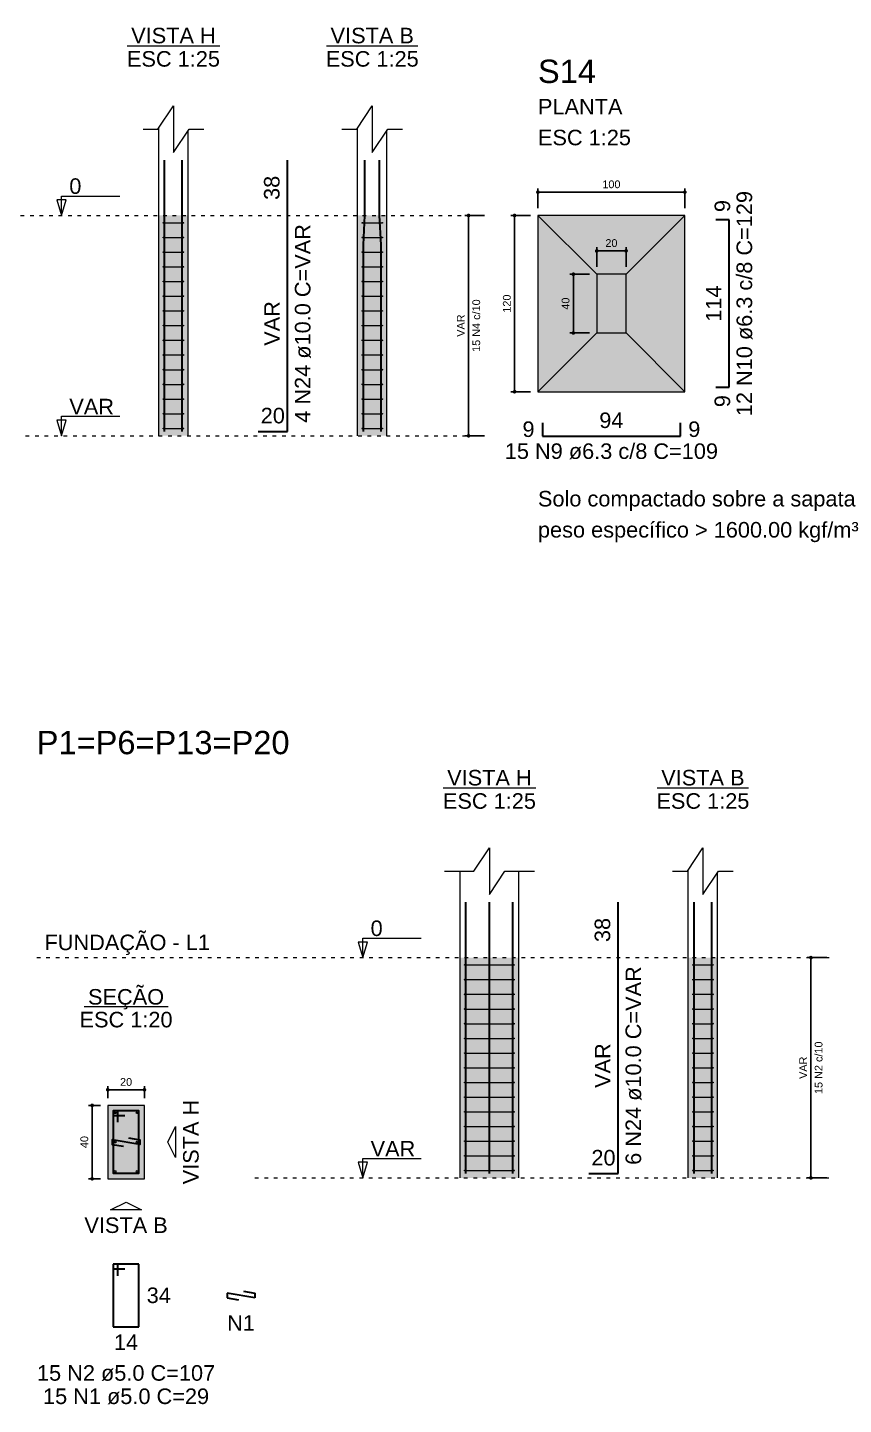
# Model space of a CAD drawing. Header units: millimetres. Extents: x 180 to 11148, y -1598 to 1045.
# Drawn here: x 615.62 to 637.84, y 4.31 to 41.82 of the extents above; entities that cross this region are included whole.
import ezdxf

# ---------------------------------------------------------------- set-up
doc = ezdxf.new("R2010")
doc.units = ezdxf.units.MM
doc.header["$MEASUREMENT"] = 0
doc.linetypes.add('DOT2', pattern=[3.175, 0, -3.175])
for name, color, linetype, lineweight in [('Descrição da armadura', 7, 'Continuous', 5), ('DT-Armadura', 2, 'Continuous', 30), ('DT-Barras na forma', 2, 'Continuous', 30), ('DT-Barras no corte', 5, 'Continuous', 5), ('DT-Barras rebatidas', 2, 'Continuous', 30), ('DT-Cotas', 9, 'Continuous', 5), ('DT-Estribos na forma', 5, 'Continuous', 5), ('DT-Forma', 5, 'Continuous', 5), ('DT-Hachura sapatas em planta', 43, 'Continuous', 5), ('DT-Hachura seção pilares', 252, 'Continuous', 5), ('DT-Hachura vista pilares', 252, 'Continuous', 5), ('DT-Pontilhado', 9, 'DOT2', 5), ('DT-Textos', 7, 'Continuous', 5), ('DT-Título', 3, 'Continuous', 20), ('Textos armaduras', 7, 'Continuous', 5)]:
    doc.layers.add(name, color=color, linetype=linetype, lineweight=lineweight)
doc.styles.add('Arial', font='arial.ttf')
doc.dimstyles.new('UM_20.000000', dxfattribs={"dimtxt": 0.18, "dimasz": 0.1, "dimexe": 0.1, "dimexo": 0.2, "dimgap": 0, "dimtad": 1, "dimtih": 1, "dimtoh": 1, "dimdec": 1, "dimlfac": 20, "dimzin": 0, "dimdsep": 46, "dimtxsty": 'Standard', "dimcen": 0.09, "dimdle": 0.1, "dimadec": 1, "dimazin": 2, "dimtfac": 1, "dimtdec": 4, "dimtofl": 0, "dimtmove": 0, "dimatfit": 3, "dimfxl": 1, "dimtolj": 1, "dimarcsym": 0})
doc.dimstyles.new('UM_25.000000', dxfattribs={"dimtxt": 0.18, "dimasz": 0.1, "dimexe": 0.1, "dimexo": 0.2, "dimgap": 0, "dimtad": 1, "dimtih": 1, "dimtoh": 1, "dimdec": 1, "dimlfac": 25, "dimzin": 0, "dimdsep": 46, "dimtxsty": 'Standard', "dimcen": 0.09, "dimdle": 0.1, "dimadec": 1, "dimazin": 2, "dimtfac": 1, "dimtdec": 4, "dimtofl": 0, "dimtmove": 0, "dimatfit": 3, "dimfxl": 1, "dimtolj": 1, "dimarcsym": 0})

# ---------------------------------------------------------------- blocks, each defined once
blk = doc.blocks.new('_Dot')
at = {"color": 0, "linetype": 'ByBlock', "lineweight": -2}
blk.add_line((-0.5, 0), (-1, 0), dxfattribs=at)
at = {"color": 0, "linetype": 'ByBlock', "const_width": 0.5}
blk.add_lwpolyline([(-0.25, 0, 1), (0.25, 0, 1)], format="xyb", close=True, dxfattribs=at)
blk = doc.blocks.new('*D123')
at = {"layer": 'Defpoints', "color": 0, "transparency": 16777216}
for p in [(627.633, 36.701), (628.269, 36.701), (628.269, 30.701)]:
    blk.add_point(p, dxfattribs=at)
at = {"layer": 'DT-Cotas', "color": 0, "lineweight": -2, "transparency": 16777216}
for p, q in [((628.069, 36.701), (627.533, 36.701)), ((627.633, 30.801), (627.633, 36.601)), ((628.069, 30.701), (627.533, 30.701))]:
    blk.add_line(p, q, dxfattribs=at)
at = {"layer": 'DT-Cotas', "color": 0, "lineweight": -2, "transparency": 16777216, "xscale": 0.1000000014901161, "yscale": 0.1000000014901161, "zscale": 0.1000000014901161}
for p, rotation in [((627.633, 36.701), 90), ((627.633, 30.701), 270)]:
    blk.add_blockref('_Dot', p, dxfattribs=dict(at, rotation=rotation))
blk = doc.blocks.new('*D124')
at = {"layer": 'Defpoints', "color": 0, "transparency": 16777216}
for p in [(629.522, 36.701), (628.886, 31.901), (629.522, 31.901)]:
    blk.add_point(p, dxfattribs=at)
at = {"layer": 'DT-Cotas', "color": 0, "lineweight": -2, "transparency": 16777216}
for p, q in [((629.322, 36.701), (628.786, 36.701)), ((628.886, 36.601), (628.886, 32.001)), ((629.322, 31.901), (628.786, 31.901))]:
    blk.add_line(p, q, dxfattribs=at)
at = {"layer": 'DT-Cotas', "color": 0, "lineweight": -2, "transparency": 16777216, "xscale": 0.1000000014901161, "yscale": 0.1000000014901161, "zscale": 0.1000000014901161}
for p, rotation in [((628.886, 36.701), 90), ((628.886, 31.901), 270)]:
    blk.add_blockref('_Dot', p, dxfattribs=dict(at, rotation=rotation))
at = {"layer": 'DT-Cotas', "transparency": 16777216, "insert": (628.675, 34.301), "char_height": 0.2118, "attachment_point": 5, "rotation": 90, "style": 'Arial'}
blk.add_mtext('\\A1;120', dxfattribs=at)
blk = doc.blocks.new('*D125')
at = {"layer": 'Defpoints', "color": 0, "transparency": 16777216}
for p in [(633.522, 37.337), (629.522, 36.701), (633.522, 36.701)]:
    blk.add_point(p, dxfattribs=at)
at = {"layer": 'DT-Cotas', "color": 0, "lineweight": -2, "transparency": 16777216}
for p, q in [((629.522, 36.901), (629.522, 37.437)), ((629.622, 37.337), (633.422, 37.337)), ((633.522, 36.901), (633.522, 37.437))]:
    blk.add_line(p, q, dxfattribs=at)
at = {"layer": 'DT-Cotas', "color": 0, "lineweight": -2, "transparency": 16777216, "xscale": 0.1000000014901161, "yscale": 0.1000000014901161, "zscale": 0.1000000014901161, "rotation": 180}
blk.add_blockref('_Dot', (629.522, 37.337), dxfattribs=at)
at = {"layer": 'DT-Cotas', "color": 0, "lineweight": -2, "transparency": 16777216, "xscale": 0.1000000014901161, "yscale": 0.1000000014901161, "zscale": 0.1000000014901161}
blk.add_blockref('_Dot', (633.522, 37.337), dxfattribs=at)
at = {"layer": 'DT-Cotas', "transparency": 16777216, "insert": (631.522, 37.549), "char_height": 0.2118, "attachment_point": 5, "rotation": 0.0057, "style": 'Arial'}
blk.add_mtext('\\A1;100', dxfattribs=at)
blk = doc.blocks.new('*D126')
at = {"layer": 'Defpoints', "color": 0, "transparency": 16777216}
for p in [(631.122, 35.101), (630.486, 33.501), (631.122, 33.501)]:
    blk.add_point(p, dxfattribs=at)
at = {"layer": 'DT-Cotas', "color": 0, "lineweight": -2, "transparency": 16777216}
for p, q in [((630.922, 35.101), (630.386, 35.101)), ((630.486, 35.001), (630.486, 33.601)), ((630.922, 33.501), (630.386, 33.501))]:
    blk.add_line(p, q, dxfattribs=at)
at = {"layer": 'DT-Cotas', "color": 0, "lineweight": -2, "transparency": 16777216, "xscale": 0.1000000014901161, "yscale": 0.1000000014901161, "zscale": 0.1000000014901161}
for p, rotation in [((630.486, 35.101), 90), ((630.486, 33.501), 270)]:
    blk.add_blockref('_Dot', p, dxfattribs=dict(at, rotation=rotation))
at = {"layer": 'DT-Cotas', "transparency": 16777216, "insert": (630.275, 34.301), "char_height": 0.2118, "attachment_point": 5, "rotation": 90, "style": 'Arial'}
blk.add_mtext('\\A1;40', dxfattribs=at)
blk = doc.blocks.new('*D127')
at = {"layer": 'Defpoints', "color": 0, "transparency": 16777216}
for p in [(631.922, 35.737), (631.122, 35.101), (631.922, 35.101)]:
    blk.add_point(p, dxfattribs=at)
at = {"layer": 'DT-Cotas', "color": 0, "lineweight": -2, "transparency": 16777216}
for p, q in [((631.122, 35.301), (631.122, 35.837)), ((631.222, 35.737), (631.822, 35.737)), ((631.922, 35.301), (631.922, 35.837))]:
    blk.add_line(p, q, dxfattribs=at)
at = {"layer": 'DT-Cotas', "color": 0, "lineweight": -2, "transparency": 16777216, "xscale": 0.1000000014901161, "yscale": 0.1000000014901161, "zscale": 0.1000000014901161, "rotation": 180}
blk.add_blockref('_Dot', (631.122, 35.737), dxfattribs=at)
at = {"layer": 'DT-Cotas', "color": 0, "lineweight": -2, "transparency": 16777216, "xscale": 0.1000000014901161, "yscale": 0.1000000014901161, "zscale": 0.1000000014901161}
blk.add_blockref('_Dot', (631.922, 35.737), dxfattribs=at)
at = {"layer": 'DT-Cotas', "transparency": 16777216, "insert": (631.522, 35.949), "char_height": 0.2118, "attachment_point": 5, "rotation": 0.0057, "style": 'Arial'}
blk.add_mtext('\\A1;20', dxfattribs=at)
blk = doc.blocks.new('*D167')
at = {"layer": 'Defpoints', "color": 0, "transparency": 16777216}
for p in [(617.807, 12.462), (617.383, 10.462), (617.807, 10.462)]:
    blk.add_point(p, dxfattribs=at)
at = {"layer": 'DT-Cotas', "color": 0, "lineweight": -2, "transparency": 16777216}
for p, q in [((617.607, 12.462), (617.283, 12.462)), ((617.383, 12.362), (617.383, 10.562)), ((617.607, 10.462), (617.283, 10.462))]:
    blk.add_line(p, q, dxfattribs=at)
at = {"layer": 'DT-Cotas', "color": 0, "lineweight": -2, "transparency": 16777216, "xscale": 0.1000000014901161, "yscale": 0.1000000014901161, "zscale": 0.1000000014901161}
for p, rotation in [((617.383, 12.462), 90), ((617.383, 10.462), 270)]:
    blk.add_blockref('_Dot', p, dxfattribs=dict(at, rotation=rotation))
at = {"layer": 'DT-Cotas', "transparency": 16777216, "insert": (617.171, 11.462), "char_height": 0.2118, "attachment_point": 5, "rotation": 90, "style": 'Arial'}
blk.add_mtext('\\A1;40', dxfattribs=at)
blk = doc.blocks.new('*D168')
at = {"layer": 'Defpoints', "color": 0, "transparency": 16777216}
for p in [(618.807, 12.886), (617.807, 12.462), (618.807, 12.462)]:
    blk.add_point(p, dxfattribs=at)
at = {"layer": 'DT-Cotas', "color": 0, "lineweight": -2, "transparency": 16777216}
for p, q in [((617.807, 12.662), (617.807, 12.986)), ((617.907, 12.886), (618.707, 12.886)), ((618.807, 12.662), (618.807, 12.986))]:
    blk.add_line(p, q, dxfattribs=at)
at = {"layer": 'DT-Cotas', "color": 0, "lineweight": -2, "transparency": 16777216, "xscale": 0.1000000014901161, "yscale": 0.1000000014901161, "zscale": 0.1000000014901161, "rotation": 180}
blk.add_blockref('_Dot', (617.807, 12.886), dxfattribs=at)
at = {"layer": 'DT-Cotas', "color": 0, "lineweight": -2, "transparency": 16777216, "xscale": 0.1000000014901161, "yscale": 0.1000000014901161, "zscale": 0.1000000014901161}
blk.add_blockref('_Dot', (618.807, 12.886), dxfattribs=at)
at = {"layer": 'DT-Cotas', "transparency": 16777216, "insert": (618.307, 13.098), "char_height": 0.2118, "attachment_point": 5, "rotation": 0.0057, "style": 'Arial'}
blk.add_mtext('\\A1;20', dxfattribs=at)
blk = doc.blocks.new('*D169')
at = {"layer": 'Defpoints', "color": 0, "transparency": 16777216}
for p in [(636.955, 16.486), (637.59, 16.486), (637.59, 10.486)]:
    blk.add_point(p, dxfattribs=at)
at = {"layer": 'DT-Cotas', "color": 0, "lineweight": -2, "transparency": 16777216}
for p, q in [((637.39, 16.486), (636.855, 16.486)), ((636.955, 10.586), (636.955, 16.386)), ((637.39, 10.486), (636.855, 10.486))]:
    blk.add_line(p, q, dxfattribs=at)
at = {"layer": 'DT-Cotas', "color": 0, "lineweight": -2, "transparency": 16777216, "xscale": 0.1000000014901161, "yscale": 0.1000000014901161, "zscale": 0.1000000014901161}
for p, rotation in [((636.955, 16.486), 90), ((636.955, 10.486), 270)]:
    blk.add_blockref('_Dot', p, dxfattribs=dict(at, rotation=rotation))
blk = doc.blocks.new('*D170')
at = {"layer": 'Defpoints', "color": 0, "transparency": 16777216}
for p in [(636.955, 16.486), (637.59, 16.486), (637.59, 10.486)]:
    blk.add_point(p, dxfattribs=at)
at = {"layer": 'DT-Cotas', "color": 0, "lineweight": -2, "transparency": 16777216}
for p, q in [((637.39, 16.486), (636.855, 16.486)), ((636.955, 10.586), (636.955, 16.386)), ((637.39, 10.486), (636.855, 10.486))]:
    blk.add_line(p, q, dxfattribs=at)
at = {"layer": 'DT-Cotas', "color": 0, "lineweight": -2, "transparency": 16777216, "xscale": 0.1000000014901161, "yscale": 0.1000000014901161, "zscale": 0.1000000014901161}
for p, rotation in [((636.955, 16.486), 90), ((636.955, 10.486), 270)]:
    blk.add_blockref('_Dot', p, dxfattribs=dict(at, rotation=rotation))

msp = doc.modelspace()

# ---------------------------------------------------------------- hatches: boundary and pattern name
at = {"layer": 'DT-Hachura sapatas em planta', "linetype": 'Continuous'}
msp.add_hatch(color=256, dxfattribs=at).paths.add_polyline_path([(629.5219, 31.9013), (633.5219, 31.9013), (633.5219, 36.7013), (629.5219, 36.7013), (629.5219, 31.9013)])
at = {"layer": 'DT-Hachura seção pilares', "linetype": 'Continuous'}
msp.add_hatch(color=256, dxfattribs=at).paths.add_polyline_path([(617.8066, 10.4621), (617.8066, 10.4621), (618.8066, 10.4621), (618.8066, 12.4621), (617.8066, 12.4621), (617.8066, 10.4621)])
at = {"layer": 'DT-Hachura vista pilares', "linetype": 'Continuous'}
for points in [[(619.1971, 30.7013), (619.1971, 36.7013), (619.9971, 36.7013), (619.9971, 30.7013), (619.1971, 30.7013)], [(624.6095, 30.7013), (624.6095, 36.7013), (625.4095, 36.7013), (625.4095, 30.7013), (624.6095, 30.7013)], [(627.401, 10.4863), (627.401, 16.4863), (629.001, 16.4863), (629.001, 10.4863), (627.401, 10.4863)], [(633.6134, 10.4863), (633.6134, 16.4863), (634.4134, 16.4863), (634.4134, 10.4863), (633.6134, 10.4863)]]:
    msp.add_hatch(color=256, dxfattribs=at).paths.add_polyline_path(points)

# ---------------------------------------------------------------- linework, layer by layer
at = {"layer": 'DT-Armadura'}
for p, q in [((634.7291, 36.5813), (634.3691, 36.5813)), ((634.7291, 32.0213), (634.7291, 36.5813)), ((634.3691, 32.0213), (634.7291, 32.0213)), ((629.6419, 31.0541), (629.6419, 30.6941)), ((633.4019, 30.6941), (633.4019, 31.0541)), ((629.6419, 30.6941), (633.4019, 30.6941))]:
    msp.add_line(p, q, dxfattribs=at)
at = {"layer": 'DT-Barras na forma'}
for points in [[(619.3571, 30.8213), (619.3571, 35.9013), (619.3571, 36.7013), (619.3571, 38.2081)], [(619.8371, 30.8213), (619.8371, 35.9013), (619.8371, 36.7013), (619.8371, 38.2081)], [(624.7695, 30.8213), (624.7695, 35.9013), (624.8095, 36.7013), (624.8095, 38.2081)], [(625.2495, 30.8213), (625.2495, 35.9013), (625.2095, 36.7013), (625.2095, 38.2081)], [(627.561, 10.6063), (627.561, 16.4863), (627.561, 17.9931)], [(628.201, 10.6063), (628.201, 16.4863), (628.201, 17.9931)], [(628.841, 10.6063), (628.841, 16.4863), (628.841, 17.9931)], [(633.7734, 10.6063), (633.7734, 16.4863), (633.7734, 17.9931)], [(634.2534, 10.6063), (634.2534, 16.4863), (634.2534, 17.9931)], [(618.0816, 11.9996), (618.0816, 12.3121), (617.9566, 12.3121), (617.9566, 10.6121), (618.6566, 10.6121), (618.6566, 12.3121), (617.9566, 12.3121), (617.9566, 12.1871), (618.2691, 12.1871)], [(618.3733, 11.576), (618.6816, 11.5246), (618.6816, 11.3996), (617.9316, 11.5246), (617.9316, 11.3996), (618.2398, 11.3482)]]:
    msp.add_lwpolyline(points, dxfattribs=at)
at = {"layer": 'DT-Barras no corte'}
for centre in [(618.0066, 12.2621), (618.6066, 12.2621), (618.0066, 11.4621), (618.6066, 11.4621), (618.0066, 10.6621), (618.6066, 10.6621)]:
    msp.add_circle(centre, 0.025, dxfattribs=at)
at = {"layer": 'DT-Barras rebatidas'}
for p, q in [((622.7033, 36.7013), (622.7033, 38.2081)), ((622.7033, 30.8213), (622.7033, 36.7013)), ((621.9033, 30.8213), (622.7033, 30.8213)), ((631.7072, 16.4863), (631.7072, 17.9931)), ((631.7072, 10.6063), (631.7072, 16.4863)), ((630.9072, 10.6063), (631.7072, 10.6063)), ((618.0816, 8.1323), (617.9566, 8.1323)), ((617.9566, 8.1323), (617.9566, 6.4323)), ((618.6566, 8.1323), (617.9566, 8.1323)), ((617.9566, 8.1323), (617.9566, 8.0073)), ((617.9566, 8.0073), (618.2691, 8.0073)), ((618.0816, 7.8198), (618.0816, 8.1323)), ((618.6566, 6.4323), (618.6566, 8.1323)), ((621.8108, 7.2198), (621.0608, 7.3448)), ((621.0608, 7.3448), (621.0608, 7.2198)), ((621.0608, 7.2198), (621.3691, 7.1684)), ((621.5026, 7.3962), (621.8108, 7.3448)), ((621.8108, 7.3448), (621.8108, 7.2198)), ((617.9566, 6.4323), (618.6566, 6.4323))]:
    msp.add_line(p, q, dxfattribs=at)
at = {"layer": 'DT-Cotas'}
for points in [[(618.7735, 39.0553), (619.1735, 39.0553), (619.5971, 39.6907), (619.5971, 38.4199), (620.0207, 39.0553), (620.4207, 39.0553)], [(624.1859, 39.0553), (624.5859, 39.0553), (625.0095, 39.6907), (625.0095, 38.4199), (625.4331, 39.0553), (625.8331, 39.0553)], [(626.9774, 18.8403), (627.7774, 18.8403), (628.201, 19.4757), (628.201, 18.2049), (628.6246, 18.8403), (629.4246, 18.8403)], [(633.1898, 18.8403), (633.5898, 18.8403), (634.0134, 19.4757), (634.0134, 18.2049), (634.437, 18.8403), (634.837, 18.8403)]]:
    msp.add_lwpolyline(points, dxfattribs=at)
at = {"layer": 'DT-Estribos na forma'}
for p, q in [((619.3271, 36.5013), (619.8671, 36.5013)), ((624.7395, 36.5013), (625.2795, 36.5013)), ((619.3271, 36.1013), (619.8671, 36.1013)), ((624.7395, 36.1013), (625.2795, 36.1013)), ((619.3271, 35.7013), (619.8671, 35.7013)), ((624.7395, 35.7013), (625.2795, 35.7013)), ((619.3271, 35.3013), (619.8671, 35.3013)), ((624.7395, 35.3013), (625.2795, 35.3013)), ((619.3271, 34.9013), (619.8671, 34.9013)), ((624.7395, 34.9013), (625.2795, 34.9013)), ((619.3271, 34.5013), (619.8671, 34.5013)), ((624.7395, 34.5013), (625.2795, 34.5013)), ((619.3271, 34.1013), (619.8671, 34.1013)), ((624.7395, 34.1013), (625.2795, 34.1013)), ((619.3271, 33.7013), (619.8671, 33.7013)), ((624.7395, 33.7013), (625.2795, 33.7013)), ((619.3271, 33.3013), (619.8671, 33.3013)), ((624.7395, 33.3013), (625.2795, 33.3013)), ((619.3271, 32.9013), (619.8671, 32.9013)), ((624.7395, 32.9013), (625.2795, 32.9013)), ((619.3271, 32.5013), (619.8671, 32.5013)), ((624.7395, 32.5013), (625.2795, 32.5013)), ((619.3271, 32.1013), (619.8671, 32.1013)), ((624.7395, 32.1013), (625.2795, 32.1013)), ((619.3271, 31.7013), (619.8671, 31.7013)), ((624.7395, 31.7013), (625.2795, 31.7013)), ((619.3271, 31.3013), (619.8671, 31.3013)), ((624.7395, 31.3013), (625.2795, 31.3013)), ((619.3271, 30.9013), (619.8671, 30.9013)), ((624.7395, 30.9013), (625.2795, 30.9013)), ((627.531, 16.2863), (628.871, 16.2863)), ((633.7434, 16.2863), (634.2834, 16.2863)), ((627.531, 15.8863), (628.871, 15.8863)), ((633.7434, 15.8863), (634.2834, 15.8863)), ((627.531, 15.4863), (628.871, 15.4863)), ((633.7434, 15.4863), (634.2834, 15.4863)), ((627.531, 15.0863), (628.871, 15.0863)), ((633.7434, 15.0863), (634.2834, 15.0863)), ((627.531, 14.6863), (628.871, 14.6863)), ((633.7434, 14.6863), (634.2834, 14.6863)), ((627.531, 14.2863), (628.871, 14.2863)), ((633.7434, 14.2863), (634.2834, 14.2863)), ((627.531, 13.8863), (628.871, 13.8863)), ((633.7434, 13.8863), (634.2834, 13.8863)), ((627.531, 13.4863), (628.871, 13.4863)), ((633.7434, 13.4863), (634.2834, 13.4863)), ((627.531, 13.0863), (628.871, 13.0863)), ((633.7434, 13.0863), (634.2834, 13.0863)), ((627.531, 12.6863), (628.871, 12.6863)), ((633.7434, 12.6863), (634.2834, 12.6863)), ((627.531, 12.2863), (628.871, 12.2863)), ((633.7434, 12.2863), (634.2834, 12.2863)), ((627.531, 11.8863), (628.871, 11.8863)), ((633.7434, 11.8863), (634.2834, 11.8863)), ((627.531, 11.4863), (628.871, 11.4863)), ((633.7434, 11.4863), (634.2834, 11.4863)), ((627.531, 11.0863), (628.871, 11.0863)), ((633.7434, 11.0863), (634.2834, 11.0863)), ((627.531, 10.6863), (628.871, 10.6863)), ((633.7434, 10.6863), (634.2834, 10.6863))]:
    msp.add_line(p, q, dxfattribs=at)
for centre in [(619.3271, 36.5013), (619.8671, 36.5013), (624.7395, 36.5013), (625.2795, 36.5013), (619.3271, 36.1013), (619.8671, 36.1013), (624.7395, 36.1013), (625.2795, 36.1013), (619.3271, 35.7013), (619.8671, 35.7013), (624.7395, 35.7013), (625.2795, 35.7013), (619.3271, 35.3013), (619.8671, 35.3013), (624.7395, 35.3013), (625.2795, 35.3013), (619.3271, 34.9013), (619.8671, 34.9013), (624.7395, 34.9013), (625.2795, 34.9013), (619.3271, 34.5013), (619.8671, 34.5013), (624.7395, 34.5013), (625.2795, 34.5013), (619.3271, 34.1013), (619.8671, 34.1013), (624.7395, 34.1013), (625.2795, 34.1013), (619.3271, 33.7013), (619.8671, 33.7013), (624.7395, 33.7013), (625.2795, 33.7013), (619.3271, 33.3013), (619.8671, 33.3013), (624.7395, 33.3013), (625.2795, 33.3013), (619.3271, 32.9013), (619.8671, 32.9013), (624.7395, 32.9013), (625.2795, 32.9013), (619.3271, 32.5013), (619.8671, 32.5013), (624.7395, 32.5013), (625.2795, 32.5013), (619.3271, 32.1013), (619.8671, 32.1013), (624.7395, 32.1013), (625.2795, 32.1013), (619.3271, 31.7013), (619.8671, 31.7013), (624.7395, 31.7013), (625.2795, 31.7013), (619.3271, 31.3013), (619.8671, 31.3013), (624.7395, 31.3013), (625.2795, 31.3013), (619.3271, 30.9013), (619.8671, 30.9013), (624.7395, 30.9013), (625.2795, 30.9013), (627.531, 16.2863), (628.871, 16.2863), (633.7434, 16.2863), (634.2834, 16.2863), (627.531, 15.8863), (628.871, 15.8863), (633.7434, 15.8863), (634.2834, 15.8863), (627.531, 15.4863), (628.871, 15.4863), (633.7434, 15.4863), (634.2834, 15.4863), (627.531, 15.0863), (628.871, 15.0863), (633.7434, 15.0863), (634.2834, 15.0863), (627.531, 14.6863), (628.871, 14.6863), (633.7434, 14.6863), (634.2834, 14.6863), (627.531, 14.2863), (628.871, 14.2863), (633.7434, 14.2863), (634.2834, 14.2863), (627.531, 13.8863), (628.871, 13.8863), (633.7434, 13.8863), (634.2834, 13.8863), (627.531, 13.4863), (628.871, 13.4863), (633.7434, 13.4863), (634.2834, 13.4863), (627.531, 13.0863), (628.871, 13.0863), (633.7434, 13.0863), (634.2834, 13.0863), (627.531, 12.6863), (628.871, 12.6863), (633.7434, 12.6863), (634.2834, 12.6863), (627.531, 12.2863), (628.871, 12.2863), (633.7434, 12.2863), (634.2834, 12.2863), (627.531, 11.8863), (628.871, 11.8863), (633.7434, 11.8863), (634.2834, 11.8863), (627.531, 11.4863), (628.871, 11.4863), (633.7434, 11.4863), (634.2834, 11.4863), (627.531, 11.0863), (628.871, 11.0863), (633.7434, 11.0863), (634.2834, 11.0863), (627.531, 10.6863), (628.871, 10.6863), (633.7434, 10.6863), (634.2834, 10.6863)]:
    msp.add_circle(centre, 0.01, dxfattribs=at)
at = {"layer": 'DT-Forma'}
for p, q in [((619.1971, 36.7013), (619.1971, 39.0907)), ((619.9971, 36.7013), (619.9971, 39.0199)), ((624.6095, 36.7013), (624.6095, 39.0907)), ((625.4095, 36.7013), (625.4095, 39.0199)), ((619.1971, 30.7013), (619.1971, 36.7013)), ((619.9971, 30.7013), (619.9971, 36.7013)), ((624.6095, 30.7013), (624.6095, 36.7013)), ((625.4095, 30.7013), (625.4095, 36.7013)), ((629.5219, 36.7013), (631.1219, 35.1013)), ((633.5219, 36.7013), (631.9219, 35.1013)), ((629.5219, 31.9013), (631.1219, 33.5013)), ((629.5219, 31.9013), (631.1219, 33.5013)), ((633.5219, 31.9013), (631.9219, 33.5013)), ((627.401, 16.4863), (627.401, 18.8403)), ((629.001, 16.4863), (629.001, 18.8403)), ((633.6134, 16.4863), (633.6134, 18.8757)), ((634.4134, 16.4863), (634.4134, 18.8049)), ((627.401, 10.4863), (627.401, 16.4863)), ((629.001, 10.4863), (629.001, 16.4863)), ((633.6134, 10.4863), (633.6134, 16.4863)), ((634.4134, 10.4863), (634.4134, 16.4863))]:
    msp.add_line(p, q, dxfattribs=at)
for points in [[(629.5219, 31.9013), (633.5219, 31.9013), (633.5219, 36.7013), (629.5219, 36.7013), (629.5219, 31.9013)], [(631.1219, 33.5013), (631.9219, 33.5013), (631.9219, 35.1013), (631.1219, 35.1013), (631.1219, 33.5013)], [(617.8066, 10.4621), (618.8066, 10.4621), (618.8066, 12.4621), (617.8066, 12.4621), (617.8066, 10.4621)]]:
    msp.add_lwpolyline(points, close=True, dxfattribs=at)
at = {"layer": 'DT-Pontilhado', "ltscale": 0.05}
for p, q in [((607.6703, 36.7013), (627.9511, 36.7013)), ((612.205, 30.7013), (627.9511, 30.7013)), ((615.8742, 16.4863), (637.5904, 16.4863)), ((621.815, 10.4863), (637.5904, 10.4863))]:
    msp.add_line(p, q, dxfattribs=at)
at = {"layer": 'DT-Textos'}
for p, q in [((618.3374, 41.3215), (620.8568, 41.3215)), ((623.7661, 41.3215), (626.2528, 41.3215)), ((626.9413, 21.1065), (629.4607, 21.1065)), ((632.7701, 21.1065), (635.2568, 21.1065)), ((617.1621, 15.152), (619.451, 15.152))]:
    msp.add_line(p, q, dxfattribs=at)
for points in [[(616.5496, 36.7013), (616.6767, 37.1249), (616.4225, 37.1249), (616.5496, 36.7013), (616.5496, 37.2308), (618.1381, 37.2308)], [(616.5496, 30.7013), (616.6767, 31.1249), (616.4225, 31.1249), (616.5496, 30.7013), (616.5496, 31.2308), (618.1381, 31.2308)], [(624.7535, 16.4863), (624.8806, 16.9099), (624.6264, 16.9099), (624.7535, 16.4863), (624.7535, 17.0158), (626.342, 17.0158)], [(624.7535, 10.4863), (624.8806, 10.9099), (624.6264, 10.9099), (624.7535, 10.4863), (624.7535, 11.0158), (626.342, 11.0158)]]:
    msp.add_lwpolyline(points, dxfattribs=at)
for points in [[(619.6538, 11.4621), (619.6538, 11.0385), (619.442, 11.4621), (619.6538, 11.8857), (619.6538, 11.4621)], [(618.3066, 9.6149), (617.883, 9.6149), (618.3066, 9.8267), (618.7302, 9.6149), (618.3066, 9.6149)]]:
    msp.add_lwpolyline(points, close=True, dxfattribs=at)

# ---------------------------------------------------------------- texts
at = {"layer": 'Descrição da armadura', "linetype": 'Continuous', "attachment_point": 8, "rotation": 90, "line_spacing_factor": 0.798, "style": 'Arial'}
for s, insert, char_height, width in [('12 N10 ø6.3 c/8 C=129', (635.3645, 34.3013), 0.4236, 12.301814), ('4 N24 ø10.0 C=VAR', (623.3387, 33.7613), 0.4236, 10.849327), ('15 N4 c/10', (627.9511, 33.7013), 0.2118, 2.869342), ('6 N24 ø10.0 C=VAR', (632.3426, 13.5463), 0.4236, 10.849327), ('15 N2 c/10', (637.2727, 13.4863), 0.2118, 2.869342)]:
    msp.add_mtext(s, dxfattribs=dict(at, insert=insert, char_height=char_height, width=width))
at = {"layer": 'Descrição da armadura', "linetype": 'Continuous', "char_height": 0.4236, "attachment_point": 8, "line_spacing_factor": 0.798, "style": 'Arial'}
for s, insert, width in [('15 N9 ø6.3 c/8 C=109', (631.5219, 30.0587), 11.641908), ('N1', (621.4358, 6.3212), 1.516797), ('15 N2 ø5.0 C=107', (618.3066, 4.9497), 9.7294), ('15 N1 ø5.0 C=29', (618.3066, 4.3143), 8.446648)]:
    msp.add_mtext(s, dxfattribs=dict(at, insert=insert, width=width))
at = {"layer": 'DT-Cotas', "linetype": 'Continuous', "char_height": 0.2118, "width": 1.219868, "attachment_point": 8, "rotation": 90, "line_spacing_factor": 0.798, "style": 'Arial'}
for insert in [(627.5275, 33.7013), (636.8491, 13.4863)]:
    msp.add_mtext('VAR', dxfattribs=dict(at, insert=insert))
at = {"layer": 'DT-Textos', "linetype": 'Continuous', "char_height": 0.4236, "line_spacing_factor": 0.798, "style": 'Arial'}
for s, insert, width, attachment_point in [('VISTA H', (619.5971, 41.3851), 4.298326, 8), ('VISTA B', (625.0095, 41.3851), 4.237353, 8), ('ESC 1:25', (619.5971, 40.7497), 4.729993, 8), ('ESC 1:25', (625.0095, 40.7497), 4.729993, 8), ('VISTA H', (628.201, 21.1701), 4.298326, 8), ('VISTA B', (634.0134, 21.1701), 4.237353, 8), ('ESC 1:25', (628.201, 20.5347), 4.729993, 8), ('ESC 1:25', (634.0134, 20.5347), 4.729993, 8), ('FUNDAÇÃO - L1', (616.0857, 16.5587), 8.412114, 7), ('SEÇÃO', (618.3067, 15.0757), 3.868817, 8), ('ESC 1:20', (618.3066, 14.5801), 4.729993, 8), ('VISTA B', (618.3066, 8.9795), 4.237353, 8)]:
    msp.add_mtext(s, dxfattribs=dict(at, insert=insert, width=width, attachment_point=attachment_point))
at = {"layer": 'DT-Textos', "char_height": 0.4236, "attachment_point": 7, "line_spacing_factor": 0.798, "style": 'Arial'}
for s, insert, width in [('PLANTA', (629.5219, 39.4547), 4.298866), ('ESC 1:25', (629.5219, 38.6075), 4.729993), ('0', (616.7614, 37.2838), 0.614586), ('VAR', (616.7614, 31.2838), 2.272188), ('Solo compactado sobre a sapata', (629.5217, 28.6477), 16.156763), ('peso específico > 1600.00 kgf/m³', (629.5217, 27.8007), 16.309465), ('0', (624.9653, 17.0688), 0.614586), ('VAR', (624.9653, 11.0688), 2.272188)]:
    msp.add_mtext(s, dxfattribs=dict(at, insert=insert, width=width))
at = {"layer": 'DT-Textos', "linetype": 'Continuous', "insert": (620.2892, 11.4621), "char_height": 0.4236, "width": 4.298326, "attachment_point": 8, "rotation": 90, "line_spacing_factor": 0.798, "style": 'Arial'}
msp.add_mtext('VISTA H', dxfattribs=at)
at = {"layer": 'DT-Título', "insert": (629.5219, 40.3019), "char_height": 0.6354, "width": 3.277073, "attachment_point": 7, "line_spacing_factor": 0.798, "style": 'Arial'}
msp.add_mtext('S14', dxfattribs=at)
at = {"layer": 'DT-Título', "linetype": 'Continuous', "insert": (615.8742, 22.0173), "char_height": 0.6354, "width": 14.286385, "attachment_point": 7, "line_spacing_factor": 0.798, "style": 'Arial'}
msp.add_mtext('P1=P6=P13=P20', dxfattribs=at)
at = {"layer": 'Textos armaduras', "linetype": 'Continuous', "char_height": 0.4236, "attachment_point": 7, "rotation": 90, "line_spacing_factor": 0.798, "style": 'Arial'}
for s, insert, width in [('38', (622.4915, 37.1248), 1.31981), ('9', (634.7609, 36.7931), 0.659905), ('114', (634.5173, 33.8064), 1.979715), ('VAR', (622.4915, 33.1514), 2.439737), ('9', (634.7609, 31.4796), 0.659905), ('38', (631.4954, 16.9097), 1.31981), ('VAR', (631.4954, 12.9364), 2.439737)]:
    msp.add_mtext(s, dxfattribs=dict(at, insert=insert, width=width))
at = {"layer": 'Textos armaduras', "linetype": 'Continuous', "char_height": 0.4236, "attachment_point": 7, "line_spacing_factor": 0.798, "style": 'Arial'}
for s, insert, width in [('20', (621.9733, 31.0331), 1.31981), ('94', (631.1919, 30.9059), 1.31981), ('9', (629.1001, 30.6623), 0.659905), ('9', (633.6137, 30.6623), 0.659905), ('20', (630.9773, 10.8181), 1.31981), ('34', (618.8684, 7.0705), 1.31981), ('14', (617.9766, 5.7969), 1.31981)]:
    msp.add_mtext(s, dxfattribs=dict(at, insert=insert, width=width))

# ---------------------------------------------------------------- dimensions: what is measured, and where the dimension line sits
at = {"layer": 'DT-Cotas'}
for base, p1, p2, dimstyle, override, picture, middle in [((633.5219, 37.3367), (629.5219, 36.7013), (633.5219, 36.7013), 'UM_25.000000', {"dimtxt": 0.2118, "dimasz": 0.1, "dimexe": 0.1, "dimexo": 0.2, "dimtad": 1, "dimtih": 0, "dimtoh": 0, "dimdec": 1, "dimlfac": 25, "dimzin": 8, "dimtxsty": 'Arial', "dimblk": 'Dot', "dimblk1": 'Dot', "dimblk2": 'Dot', "dimsah": 1, "dimdle": 0.1, "dimse1": 0, "dimse2": 0, "dimclrt": 256, "dimadec": 1, "dimazin": 3, "dimtmove": 2, "dimldrblk": 'Dot'}, '*D125', (631.5219, 37.5485)), ((631.9219, 35.7367), (631.1219, 35.1013), (631.9219, 35.1013), 'UM_25.000000', {"dimtxt": 0.2118, "dimasz": 0.1, "dimexe": 0.1, "dimexo": 0.2, "dimtad": 1, "dimtih": 0, "dimtoh": 0, "dimdec": 1, "dimlfac": 25, "dimzin": 8, "dimtxsty": 'Arial', "dimblk": 'Dot', "dimblk1": 'Dot', "dimblk2": 'Dot', "dimsah": 1, "dimdle": 0.1, "dimse1": 0, "dimse2": 0, "dimclrt": 256, "dimadec": 1, "dimazin": 3, "dimtmove": 2, "dimldrblk": 'Dot'}, '*D127', (631.5219, 35.9485)), ((618.8066, 12.8857), (617.8066, 12.4621), (618.8066, 12.4621), 'UM_20.000000', {"dimtxt": 0.2118, "dimasz": 0.1, "dimexe": 0.1, "dimexo": 0.2, "dimtad": 1, "dimtih": 0, "dimtoh": 0, "dimdec": 1, "dimlfac": 20, "dimzin": 8, "dimtxsty": 'Arial', "dimblk": 'Dot', "dimblk1": 'Dot', "dimblk2": 'Dot', "dimsah": 1, "dimdle": 0.1, "dimse1": 0, "dimse2": 0, "dimclrt": 256, "dimadec": 1, "dimazin": 3, "dimtmove": 2, "dimldrblk": 'Dot'}, '*D168', (618.3066, 13.0975))]:
    dim = msp.add_linear_dim(base=base, p1=p1, p2=p2, dimstyle=dimstyle, override=override, dxfattribs=at)
    dim.commit()
    dim.dimension.update_dxf_attribs({"geometry": picture, "text_midpoint": middle, "dimtype": 160, "text_rotation": 0.00573})
for base, p1, p2, override, picture, middle in [((627.6334, 36.7013), (628.2688, 30.7013), (628.2688, 36.7013), {"dimtxt": 0.2118, "dimasz": 0.1, "dimexe": 0.1, "dimexo": 0.2, "dimtad": 1, "dimtih": 0, "dimtoh": 0, "dimdec": 1, "dimlfac": 25, "dimzin": 8, "dimtxsty": 'Arial', "dimblk": 'Dot', "dimblk1": 'Dot', "dimblk2": 'Dot', "dimsah": 1, "dimdle": 0.1, "dimse1": 0, "dimse2": 0, "dimclrt": 256, "dimadec": 1, "dimazin": 3, "dimtmove": 2, "dimldrblk": 'Dot'}, '*D123', (627.4216, 33.7013)), ((636.955, 16.4863), (637.5904, 10.4863), (637.5904, 16.4863), {"dimtxt": 0.4236, "dimasz": 0.1, "dimexe": 0.1, "dimexo": 0.2, "dimtad": 1, "dimtih": 0, "dimtoh": 0, "dimdec": 1, "dimlfac": 25, "dimzin": 8, "dimtxsty": 'Arial', "dimblk": 'Dot', "dimblk1": 'Dot', "dimblk2": 'Dot', "dimsah": 1, "dimdle": 0.1, "dimse1": 0, "dimse2": 0, "dimclrt": 256, "dimadec": 1, "dimazin": 3, "dimtmove": 2, "dimldrblk": 'Dot'}, '*D170', (636.5314, 13.4863)), ((636.955, 16.4863), (637.5904, 10.4863), (637.5904, 16.4863), {"dimtxt": 0.2118, "dimasz": 0.1, "dimexe": 0.1, "dimexo": 0.2, "dimtad": 1, "dimtih": 0, "dimtoh": 0, "dimdec": 1, "dimlfac": 25, "dimzin": 8, "dimtxsty": 'Arial', "dimblk": 'Dot', "dimblk1": 'Dot', "dimblk2": 'Dot', "dimsah": 1, "dimdle": 0.1, "dimse1": 0, "dimse2": 0, "dimclrt": 256, "dimadec": 1, "dimazin": 3, "dimtmove": 2, "dimldrblk": 'Dot'}, '*D169', (636.7432, 13.4863))]:
    dim = msp.add_linear_dim(base=base, p1=p1, p2=p2, angle=90, text=' ', dimstyle='UM_25.000000', override=override, dxfattribs=at)
    dim.commit()
    dim.dimension.update_dxf_attribs({"geometry": picture, "text_midpoint": middle, "dimtype": 160, "text_rotation": 90})
for base, p1, p2, dimstyle, override, picture, middle in [((628.8865, 31.9013), (629.5219, 36.7013), (629.5219, 31.9013), 'UM_25.000000', {"dimtxt": 0.2118, "dimasz": 0.1, "dimexe": 0.1, "dimexo": 0.2, "dimtad": 1, "dimtih": 0, "dimtoh": 0, "dimdec": 1, "dimlfac": 25, "dimzin": 8, "dimtxsty": 'Arial', "dimblk": 'Dot', "dimblk1": 'Dot', "dimblk2": 'Dot', "dimsah": 1, "dimdle": 0.1, "dimse1": 0, "dimse2": 0, "dimclrt": 256, "dimadec": 1, "dimazin": 3, "dimtmove": 2, "dimldrblk": 'Dot'}, '*D124', (628.6747, 34.3013)), ((630.4865, 33.5013), (631.1219, 35.1013), (631.1219, 33.5013), 'UM_25.000000', {"dimtxt": 0.2118, "dimasz": 0.1, "dimexe": 0.1, "dimexo": 0.2, "dimtad": 1, "dimtih": 0, "dimtoh": 0, "dimdec": 1, "dimlfac": 25, "dimzin": 8, "dimtxsty": 'Arial', "dimblk": 'Dot', "dimblk1": 'Dot', "dimblk2": 'Dot', "dimsah": 1, "dimdle": 0.1, "dimse1": 0, "dimse2": 0, "dimclrt": 256, "dimadec": 1, "dimazin": 3, "dimtmove": 2, "dimldrblk": 'Dot'}, '*D126', (630.2747, 34.3013)), ((617.383, 10.4621), (617.8066, 12.4621), (617.8066, 10.4621), 'UM_20.000000', {"dimtxt": 0.2118, "dimasz": 0.1, "dimexe": 0.1, "dimexo": 0.2, "dimtad": 1, "dimtih": 0, "dimtoh": 0, "dimdec": 1, "dimlfac": 20, "dimzin": 8, "dimtxsty": 'Arial', "dimblk": 'Dot', "dimblk1": 'Dot', "dimblk2": 'Dot', "dimsah": 1, "dimdle": 0.1, "dimse1": 0, "dimse2": 0, "dimclrt": 256, "dimadec": 1, "dimazin": 3, "dimtmove": 2, "dimldrblk": 'Dot'}, '*D167', (617.1712, 11.4621))]:
    dim = msp.add_linear_dim(base=base, p1=p1, p2=p2, angle=90, dimstyle=dimstyle, override=override, dxfattribs=at)
    dim.commit()
    dim.dimension.update_dxf_attribs({"geometry": picture, "text_midpoint": middle, "dimtype": 160, "text_rotation": 90})

doc.saveas('drawing.dxf')
